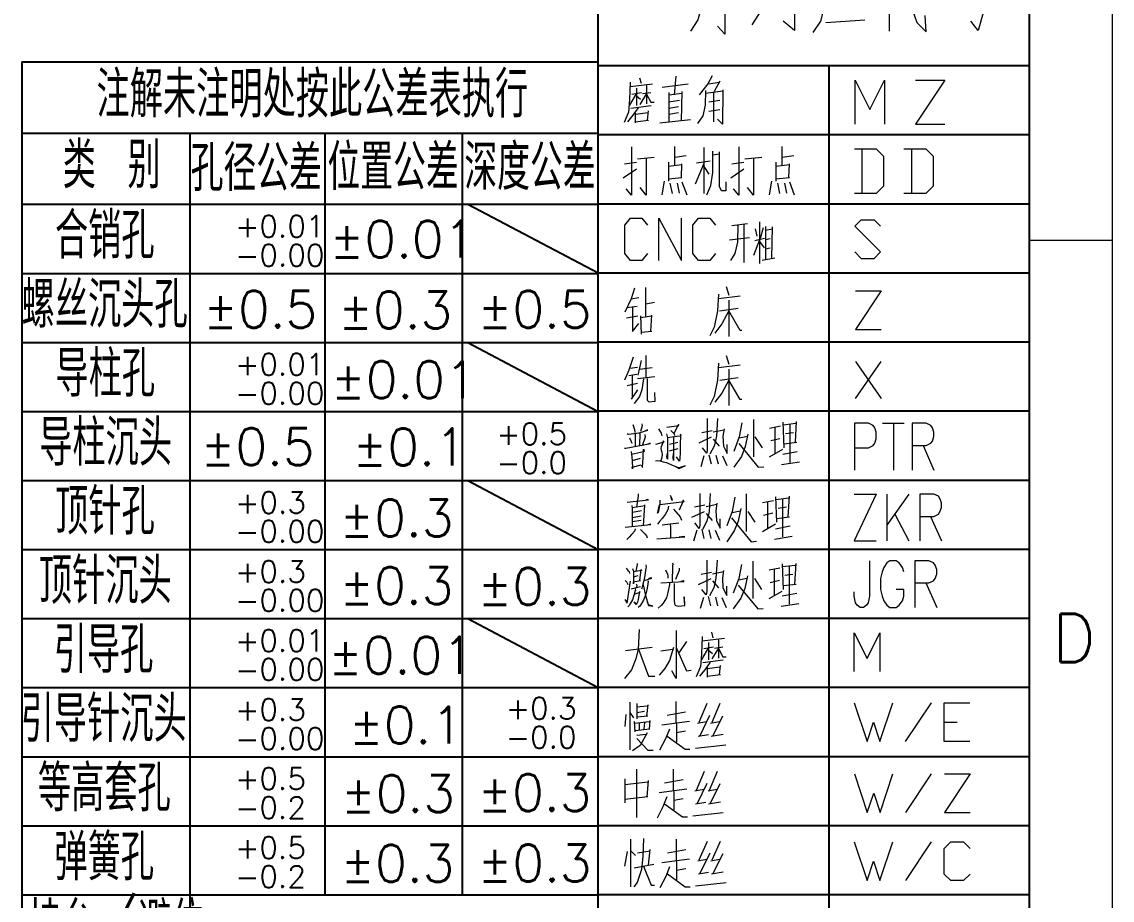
# Model space of a CAD drawing. Header units: millimetres. Extents: x 88508 to 142116, y -5268 to 20283.
# Drawn here: x 98188.4 to 98254.6, y 10990.4 to 11043.7 of the extents above; entities that cross this region are included whole.
import ezdxf
from ezdxf.enums import TextEntityAlignment as Align

# ---------------------------------------------------------------- set-up
doc = ezdxf.new("R2010")
doc.units = ezdxf.units.MM
doc.styles.add('chinesef_fs', font='simplex.shx', dxfattribs={"bigfont": 'gbcbig.shx'})
doc.styles.add('GBENOR_', font='gbenor.shx', dxfattribs={"bigfont": 'gbcbig'})
doc.styles.get("Standard").update_dxf_attribs({"font": 'txt.shx', "width": 0.85, "bigfont": 'ctxt.shx'})
doc.styles.add('TXT', font='txt.shx', dxfattribs={"width": 0.8, "bigfont": 'ctxt.shx'})

# ---------------------------------------------------------------- blocks, each defined once
blk = doc.blocks.new('*u7603')
for p, q in [((0, 0), (0, 101.417)), ((31.699, 101.417), (31.699, 0)), ((0, 91.455), (31.699, 91.455)), ((16.959, 91.455), (16.959, 0)), ((0, 86.374), (31.699, 86.374)), ((0, 81.293), (31.699, 81.293)), ((0, 76.213), (31.699, 76.213)), ((0, 71.132), (31.699, 71.132)), ((0, 66.051), (31.699, 66.051)), ((0, 60.97), (31.699, 60.97)), ((0, 55.889), (31.699, 55.889)), ((0, 50.808), (31.699, 50.808)), ((0, 45.728), (31.699, 45.728)), ((0, 40.647), (31.699, 40.647)), ((0, 35.566), (31.699, 35.566)), ((0, 30.485), (31.699, 30.485))]:
    blk.add_line(p, q)
at = {"color": 92, "lineweight": 18}
for points in [[(14.432, 98.689), (14.432, 94.033), (13.614, 94.714)], [(7.885, 98.01), (7.748, 96.387), (7.339, 94.818), (6.793, 93.981)], [(13.068, 97.904), (12.455, 96.231), (11.295, 94.452)], [(16.888, 97.904), (16.751, 96.283), (16.342, 94.714), (15.796, 93.876)], [(21.389, 97.277), (21.389, 93.981)], [(22.753, 96.597), (23.435, 94.609), (24.117, 93.929), (24.049, 95.131)], [(28.619, 96.492), (27.937, 94.033), (27.392, 94.714)], [(9.317, 95.812), (9.317, 93.771), (8.772, 94.347)], [(16.751, 94.609), (19.616, 94.818)], [(5.712, 90.665), (5.592, 89.308)], [(8.384, 90.705), (8.065, 90.106), (7.426, 89.308)], [(2.362, 90.226), (2.322, 88.949), (2.242, 87.991)], [(2.362, 89.907), (3.997, 90.106)], [(2.84, 89.787), (2.84, 88.51)], [(3.04, 90.545), (3.159, 90.146)], [(3.558, 89.986), (3.558, 88.63)], [(4.715, 89.867), (6.629, 90.106)], [(8.144, 90.106), (8.902, 90.226)], [(8.942, 90.306), (8.543, 89.548)], [(18.902, 87.133), (18.902, 90.377), (19.982, 88.214), (21.063, 90.377), (21.063, 87.133)], [(23.325, 90.374), (25.486, 90.374), (23.325, 87.13), (25.486, 87.13)], [(2.84, 89.428), (2.322, 88.55)], [(2.481, 89.348), (3.199, 89.468)], [(2.84, 89.228), (3.119, 88.989)], [(3.558, 89.388), (3.08, 88.59)], [(3.279, 89.388), (3.877, 89.468)], [(3.558, 89.348), (3.877, 88.749), (4.116, 88.749)], [(5.193, 89.468), (5.193, 87.313)], [(5.193, 89.308), (6.15, 89.428)], [(6.15, 89.548), (6.111, 87.393)], [(7.905, 89.627), (7.865, 88.55), (7.706, 87.752), (7.307, 87.193)], [(7.905, 89.428), (9.181, 89.587)], [(8.503, 87.313), (8.503, 89.468)], [(9.181, 89.667), (9.141, 87.153), (8.782, 87.512)], [(2.96, 88.35), (2.561, 87.792), (2.162, 87.313)], [(2.401, 88.31), (3.917, 88.51)], [(5.193, 88.789), (5.991, 88.909)], [(5.193, 88.31), (5.911, 88.43)], [(8.144, 88.789), (8.942, 88.909)], [(8.942, 88.191), (8.144, 88.071)], [(2.242, 88.031), (1.923, 87.273)], [(2.721, 87.872), (3.678, 87.991)], [(2.721, 87.951), (2.721, 87.233)], [(2.721, 87.313), (3.718, 87.432)], [(3.638, 87.432), (3.718, 88.111)], [(4.555, 87.233), (6.788, 87.472)], [(5.193, 87.872), (5.911, 87.991)], [(2.458, 85.464), (2.458, 81.912), (2.059, 82.391)], [(5.649, 84.067), (5.649, 85.504)], [(7.802, 82.032), (7.802, 85.424)], [(8.002, 81.952), (8.281, 82.631), (8.44, 83.589), (8.44, 85.145)], [(9.397, 82.91), (9.397, 82.232), (9.079, 82.232), (8.919, 82.551), (8.919, 85.105)], [(10.355, 85.464), (10.355, 81.912), (9.956, 82.391)], [(13.545, 84.067), (13.545, 85.504)], [(18.846, 82.069), (20.467, 82.069), (21.008, 82.61), (21.008, 84.773), (20.467, 85.314), (18.846, 85.314)], [(19.386, 85.314), (19.386, 82.069)], [(22.489, 82.069), (24.11, 82.069), (24.651, 82.61), (24.651, 84.773), (24.11, 85.314), (22.489, 85.314)], [(23.03, 85.314), (23.03, 82.069)], [(1.94, 84.227), (2.817, 84.347)], [(2.897, 84.586), (4.133, 84.706)], [(3.535, 84.586), (3.535, 81.912), (3.096, 82.471)], [(5.17, 84.347), (5.17, 82.95)], [(5.649, 84.706), (6.486, 84.826)], [(6.127, 83.23), (6.167, 84.227)], [(7.164, 82.751), (7.802, 84.267)], [(8.241, 84.426), (7.244, 84.267)], [(8.919, 84.945), (8.44, 84.866)], [(9.836, 84.227), (10.713, 84.347)], [(10.793, 84.586), (12.03, 84.706)], [(11.431, 84.586), (11.431, 81.912), (10.993, 82.471)], [(13.067, 84.347), (13.067, 82.95)], [(13.545, 84.706), (14.382, 84.826)], [(14.024, 83.23), (14.063, 84.227)], [(1.86, 83.189), (2.817, 83.868)], [(6.167, 84.147), (5.17, 84.027)], [(8.161, 83.469), (7.802, 84.027)], [(9.756, 83.189), (10.713, 83.868)], [(14.063, 84.147), (13.067, 84.027)], [(4.851, 82.95), (4.692, 81.952)], [(5.17, 83.11), (6.167, 83.23)], [(5.29, 82.79), (5.449, 82.032)], [(5.808, 82.79), (5.968, 82.072)], [(6.167, 82.91), (6.526, 81.952)], [(12.748, 82.95), (12.588, 81.952)], [(13.067, 83.11), (14.063, 83.23)], [(13.186, 82.79), (13.346, 82.032)], [(13.704, 82.79), (13.864, 82.072)], [(14.063, 82.91), (14.422, 81.952)], [(3.633, 77.626), (3.215, 77.104), (2.381, 77.104), (1.964, 77.626), (1.964, 79.713), (2.381, 80.235), (3.215, 80.235), (3.633, 79.713)], [(4.467, 77.104), (4.467, 80.235), (6.136, 77.104), (6.136, 80.235)], [(8.638, 77.626), (8.221, 77.104), (7.387, 77.104), (6.97, 77.626), (6.97, 79.713), (7.387, 80.235), (8.221, 80.235), (8.638, 79.713)], [(10.273, 79.763), (10.245, 78.451), (10.052, 77.622), (9.748, 77.104)], [(9.831, 79.694), (10.991, 79.832)], [(10.715, 79.763), (10.715, 76.966)], [(11.543, 79.452), (11.681, 78.9)], [(11.874, 79.97), (11.874, 76.897)], [(12.15, 79.521), (11.929, 78.727)], [(12.316, 79.625), (12.316, 77.208)], [(12.316, 79.349), (12.813, 79.452)], [(12.785, 77.277), (12.813, 79.59)], [(18.876, 77.741), (19.349, 77.268), (20.294, 77.268), (20.767, 77.741), (18.876, 79.634), (19.349, 80.107), (20.294, 80.107), (20.767, 79.634)], [(9.666, 78.624), (11.129, 78.796)], [(11.874, 78.624), (11.432, 77.484)], [(11.515, 78.589), (12.233, 78.762)], [(12.316, 78.658), (12.647, 78.727)], [(11.874, 78.52), (12.205, 78.037)], [(12.316, 77.967), (12.647, 78.037)], [(12.067, 77.139), (13.006, 77.312)], [(2.687, 75.082), (2.448, 74.284), (1.97, 73.327)], [(3.525, 73.007), (3.525, 75.122)], [(8.856, 74.643), (8.776, 73.406), (8.537, 72.209), (8.218, 71.571)], [(9.414, 75.202), (9.613, 74.563)], [(18.918, 74.891), (20.809, 74.891), (18.918, 72.052), (20.809, 72.052)], [(2.129, 73.646), (2.887, 73.765)], [(2.448, 74.284), (3.007, 74.404)], [(3.525, 73.925), (4.163, 74.045)], [(8.856, 74.324), (10.451, 74.524)], [(9.613, 74.204), (9.613, 71.531)], [(2.089, 72.888), (2.927, 73.047)], [(2.528, 73.686), (2.528, 71.89), (3.007, 72.488)], [(3.126, 72.927), (3.964, 73.047)], [(3.126, 73.047), (3.166, 71.69)], [(3.884, 71.93), (3.964, 73.087)], [(10.57, 71.97), (10.451, 71.97), (9.613, 73.406), (9.095, 72.448), (8.577, 71.77)], [(8.935, 73.406), (10.291, 73.606)], [(3.166, 71.85), (3.964, 71.93)], [(2.574, 69.998), (2.255, 69.04), (1.936, 68.322)], [(3.172, 69.758), (2.933, 68.681)], [(3.531, 68.521), (3.531, 70.118)], [(9.42, 70.118), (9.62, 69.479)], [(2.335, 69.2), (2.893, 69.28)], [(3.053, 69.12), (3.97, 69.24)], [(8.862, 69.559), (8.782, 68.322), (8.543, 67.125), (8.224, 66.486)], [(8.862, 69.24), (10.457, 69.439)], [(9.62, 69.12), (9.62, 66.446)], [(18.913, 66.972), (20.814, 69.689)], [(18.913, 69.689), (20.814, 66.972)], [(2.853, 68.721), (2.255, 68.641)], [(2.534, 67.085), (2.534, 68.641)], [(3.332, 68.402), (3.212, 67.603), (3.053, 67.125), (2.654, 66.606)], [(4.169, 68.561), (2.893, 68.402)], [(3.611, 68.442), (3.611, 66.845), (3.731, 66.726), (4.209, 66.765), (4.169, 67.404)], [(10.577, 66.885), (10.457, 66.885), (9.62, 68.322), (9.101, 67.364), (8.583, 66.686)], [(8.942, 68.322), (10.297, 68.521)], [(2.135, 67.923), (2.893, 68.082)], [(2.454, 66.925), (2.933, 67.603)], [(2.56, 65.043), (2.693, 64.691), (2.712, 64.474)], [(3.224, 65.097), (3.243, 64.962), (3.11, 64.528)], [(5.062, 64.853), (5.934, 64.989), (5.915, 65.043), (5.574, 64.393), (5.346, 64.61), (5.593, 64.366), (5.63, 64.257)], [(8.029, 65.502), (8.029, 63.188), (7.989, 62.948), (7.67, 63.348)], [(8.786, 65.502), (8.707, 64.185), (8.547, 63.467), (8.228, 62.868)], [(10.581, 65.183), (10.382, 64.146), (9.983, 63.068)], [(11.418, 65.422), (11.418, 62.669)], [(12.615, 64.784), (13.412, 64.944)], [(13.572, 65.223), (13.652, 63.348)], [(13.612, 65.024), (14.529, 65.143)], [(14.091, 65.063), (14.091, 62.27)], [(14.569, 65.263), (14.489, 63.746)], [(18.846, 63.344), (19.878, 63.344), (20.221, 63.508), (20.336, 63.672), (20.451, 63.999), (20.451, 64.491), (20.336, 64.819), (20.221, 64.983), (19.878, 65.146), (18.846, 65.146), (18.846, 61.706)], [(20.909, 65.146), (22.513, 65.146)], [(21.711, 65.146), (21.711, 61.706)], [(23.086, 63.508), (24.118, 63.508), (24.462, 63.672), (24.576, 63.836), (24.691, 64.164), (24.691, 64.491), (24.576, 64.819), (24.462, 64.983), (24.118, 65.146), (23.086, 65.146), (23.086, 61.706)], [(2.144, 64.393), (2.219, 64.339), (2.238, 64.339), (3.015, 64.447), (3.659, 64.637), (3.584, 64.637), (3.432, 64.555)], [(2.731, 64.42), (2.731, 63.445)], [(3.072, 64.42), (3.053, 63.499)], [(3.451, 64.311), (3.47, 64.122), (3.262, 63.553)], [(4.437, 64.745), (4.645, 64.42), (4.702, 64.23)], [(5.043, 64.366), (5.1, 64.068), (5.1, 62.849), (5.1, 62.497), (5.062, 62.686), (5.1, 62.957)], [(5.1, 64.095), (5.441, 64.149), (5.782, 64.203), (6.104, 64.23), (6.066, 64.339), (6.047, 63.499), (6.028, 62.984), (6.009, 62.551), (5.99, 62.361), (5.763, 62.686)], [(5.536, 64.122), (5.536, 63.445), (5.554, 62.795), (5.554, 62.768), (5.554, 62.415), (5.517, 62.605), (5.554, 62.93)], [(7.43, 63.707), (8.348, 64.146)], [(7.63, 64.465), (8.388, 64.624)], [(8.467, 64.505), (9.265, 64.664)], [(9.265, 64.744), (9.185, 64.185), (9.225, 63.467), (9.504, 62.909), (9.504, 63.587)], [(11.02, 64.345), (10.82, 63.427), (10.541, 62.709), (9.983, 61.911)], [(10.382, 64.066), (10.98, 64.185)], [(11.538, 64.146), (12.056, 63.348)], [(13.014, 62.909), (13.014, 64.864)], [(13.772, 64.385), (14.369, 64.465)], [(1.935, 63.309), (1.992, 63.309), (2.049, 63.309), (3.868, 63.661), (3.773, 63.661), (3.603, 63.58)], [(2.314, 64.068), (2.447, 63.797), (2.485, 63.688)], [(4.247, 63.607), (4.853, 63.77), (4.797, 63.824), (4.74, 63.661), (4.645, 63.418), (4.626, 63.309), (4.645, 63.174), (4.702, 63.011), (4.721, 62.822), (4.664, 62.551), (4.626, 62.388)], [(5.251, 63.607), (5.858, 63.743)], [(8.467, 63.986), (8.906, 63.467)], [(10.342, 63.667), (11.777, 61.911), (12.176, 61.951)], [(12.695, 63.866), (13.373, 64.026)], [(13.652, 63.627), (14.609, 63.746)], [(23.889, 63.508), (24.691, 61.706)], [(2.428, 63.065), (2.428, 63.038), (2.466, 62.876), (2.504, 62.415), (2.523, 61.792), (2.504, 61.928), (3.167, 62.09), (3.262, 61.901), (3.281, 62.009), (3.3, 62.172), (3.337, 63.228), (3.394, 63.12), (3.337, 63.038), (2.466, 62.849)], [(2.523, 62.415), (3.11, 62.578)], [(5.251, 63.12), (5.896, 63.282)], [(7.789, 62.749), (7.55, 61.951)], [(8.148, 62.829), (8.308, 62.15)], [(8.667, 62.789), (8.826, 62.15)], [(9.145, 62.749), (9.464, 62.031)], [(12.615, 62.669), (13.572, 63.228)], [(13.572, 62.868), (14.649, 63.068)], [(4.228, 62.388), (4.38, 62.415), (4.55, 62.388), (4.797, 62.307), (5.043, 62.253), (5.403, 62.09), (5.725, 61.955), (5.971, 61.819), (6.407, 62.009), (5.971, 61.873), (5.763, 61.928)], [(13.492, 62.11), (14.808, 62.31)], [(2.145, 59.348), (3.718, 59.511), (3.661, 59.538), (3.548, 59.511)], [(2.96, 59.944), (2.96, 59.809), (2.828, 58.969)], [(4.533, 59.484), (4.533, 59.294), (4.514, 59.104), (4.476, 58.834), (4.419, 58.59), (4.381, 58.536), (4.419, 58.671), (4.457, 58.861), (4.514, 59.132)], [(4.533, 59.159), (6.333, 59.402), (6.257, 59.484), (6.22, 59.321), (5.954, 58.752)], [(5.291, 59.863), (5.424, 59.592), (5.443, 59.457), (5.386, 59.673)], [(7.484, 59.968), (7.484, 57.654), (7.444, 57.414), (7.125, 57.814)], [(8.242, 59.968), (8.162, 58.652), (8.003, 57.933), (7.684, 57.335)], [(10.055, 59.706), (9.855, 58.668), (9.456, 57.591)], [(10.892, 59.945), (10.892, 57.192)], [(12.088, 59.307), (12.886, 59.466)], [(12.487, 57.431), (12.487, 59.386)], [(13.045, 59.746), (13.125, 57.87)], [(13.085, 59.546), (14.003, 59.666)], [(13.564, 59.586), (13.564, 56.793)], [(14.043, 59.786), (13.963, 58.269)], [(18.831, 59.937), (20.436, 59.937), (18.831, 56.497), (20.436, 56.497)], [(21.238, 59.937), (21.238, 56.497)], [(22.842, 59.937), (21.238, 57.643)], [(23.645, 58.299), (24.676, 58.299), (25.02, 58.463), (25.134, 58.626), (25.249, 58.954), (25.249, 59.282), (25.134, 59.609), (25.02, 59.773), (24.676, 59.937), (23.645, 59.937), (23.645, 56.497)], [(2.487, 59.104), (2.505, 58.888), (2.505, 57.533)], [(2.505, 58.942), (3.472, 59.104), (3.415, 59.132), (3.32, 57.614)], [(3.188, 58.698), (2.524, 58.59)], [(5.177, 59.05), (5.14, 58.779), (4.931, 58.427), (4.704, 58.129), (4.514, 57.912), (4.363, 57.723)], [(5.537, 58.834), (6.03, 58.265), (6.125, 58.021)], [(6.904, 58.229), (7.821, 58.668)], [(7.103, 58.988), (7.861, 59.147)], [(7.941, 59.027), (8.738, 59.187)], [(7.941, 58.508), (8.38, 57.99)], [(8.738, 59.267), (8.659, 58.708), (8.699, 57.99), (8.978, 57.431), (8.978, 58.11)], [(10.493, 58.868), (10.294, 57.95), (10.015, 57.232), (9.456, 56.434)], [(9.855, 58.588), (10.453, 58.708)], [(11.012, 58.668), (11.53, 57.87)], [(12.168, 58.389), (12.846, 58.549)], [(13.245, 58.908), (13.843, 58.988)], [(1.994, 57.506), (3.889, 57.696), (3.832, 57.723), (3.699, 57.669)], [(3.169, 57.994), (2.505, 57.885)], [(2.524, 58.21), (3.169, 58.346)], [(4.704, 57.669), (5.935, 57.831)], [(5.291, 57.723), (5.329, 57.533), (5.329, 56.748)], [(9.815, 58.189), (11.251, 56.434), (11.65, 56.473)], [(12.088, 57.192), (13.045, 57.75)], [(13.125, 58.149), (14.082, 58.269)], [(21.811, 58.463), (22.842, 56.497)], [(24.447, 58.299), (25.249, 56.497)], [(2.733, 57.371), (2.714, 57.262), (2.695, 57.235), (2.467, 56.964), (2.297, 56.775), (2.108, 56.585)], [(3.131, 57.344), (3.32, 57.127), (3.472, 56.991), (3.567, 56.856), (3.623, 56.721)], [(7.263, 57.271), (7.024, 56.473)], [(7.622, 57.351), (7.781, 56.673)], [(8.14, 57.312), (8.3, 56.673)], [(8.619, 57.271), (8.938, 56.553)], [(13.045, 57.391), (14.122, 57.591)], [(4.325, 56.639), (6.39, 56.802), (6.295, 56.829), (5.973, 56.775)], [(12.966, 56.633), (14.282, 56.832)], [(2.883, 54.835), (2.883, 54.753), (2.769, 54.266)], [(3.508, 54.726), (3.527, 54.591), (3.508, 54.483), (3.413, 53.805), (3.338, 53.48), (3.281, 53.209), (3.224, 53.02), (3.205, 52.938)], [(5.46, 54.862), (5.517, 54.726), (5.498, 54.781), (5.479, 54.672), (5.46, 53.453)], [(7.988, 55.079), (7.988, 52.765), (7.948, 52.525), (7.629, 52.924)], [(8.745, 55.079), (8.666, 53.762), (8.506, 53.044), (8.187, 52.445)], [(10.54, 54.76), (10.341, 53.722), (9.942, 52.645)], [(11.378, 54.999), (11.378, 52.246)], [(12.574, 54.361), (13.372, 54.52)], [(13.531, 54.8), (13.611, 52.924)], [(13.571, 54.6), (14.488, 54.72)], [(14.05, 54.64), (14.05, 51.847)], [(14.528, 54.84), (14.448, 53.323)], [(19.965, 55.039), (19.965, 52.418), (19.851, 51.927), (19.736, 51.763), (19.507, 51.599), (19.278, 51.599), (19.049, 51.763), (18.934, 51.927), (18.819, 52.418), (18.819, 52.746)], [(22.487, 54.22), (22.372, 54.548), (22.143, 54.876), (21.914, 55.039), (21.455, 55.039), (21.226, 54.876), (20.997, 54.548), (20.882, 54.22), (20.768, 53.729), (20.768, 52.91), (20.882, 52.418), (20.997, 52.091), (21.226, 51.763), (21.455, 51.599), (21.914, 51.599), (22.143, 51.763), (22.372, 52.091), (22.487, 52.418), (22.487, 52.91), (21.914, 52.91)], [(23.289, 53.401), (24.32, 53.401), (24.664, 53.565), (24.778, 53.729), (24.893, 54.057), (24.893, 54.384), (24.778, 54.712), (24.664, 54.876), (24.32, 55.039), (23.289, 55.039), (23.289, 51.599)], [(2.068, 54.483), (2.22, 54.293), (2.295, 54.239), (2.314, 54.103)], [(2.542, 54.456), (2.599, 54.266), (2.599, 53.832), (2.599, 53.345), (2.599, 53.48), (3.11, 53.589), (3.072, 53.589), (3.167, 54.401), (3.186, 54.32), (2.617, 54.212)], [(2.617, 53.86), (2.959, 53.941)], [(3.394, 53.589), (3.944, 53.751), (3.868, 53.778), (3.716, 53.697)], [(4.948, 54.374), (5.1, 54.049), (5.119, 53.914), (5.138, 53.751)], [(5.972, 54.483), (5.972, 54.32), (5.706, 53.643)], [(7.389, 53.283), (8.307, 53.722)], [(7.589, 54.042), (8.347, 54.201)], [(8.426, 54.081), (9.224, 54.241)], [(9.224, 54.321), (9.144, 53.762), (9.184, 53.044), (9.463, 52.485), (9.463, 53.164)], [(10.979, 53.922), (10.779, 53.004), (10.5, 52.286), (9.942, 51.488)], [(10.341, 53.642), (10.939, 53.762)], [(11.497, 53.722), (12.016, 52.924)], [(12.973, 52.485), (12.973, 54.441)], [(13.731, 53.962), (14.329, 54.042)], [(1.973, 52.18), (2.144, 51.909), (2.39, 53.534)], [(1.992, 53.589), (2.125, 53.453), (2.163, 53.372), (2.182, 53.291)], [(2.731, 52.993), (2.75, 52.857), (2.731, 52.857), (2.636, 52.478), (2.523, 52.153), (2.39, 51.909), (2.295, 51.747), (2.2, 51.638)], [(2.447, 52.966), (3.11, 53.128)], [(2.807, 53.345), (2.845, 53.236), (2.826, 53.074)], [(3.66, 53.589), (3.679, 53.507), (3.641, 53.155), (3.584, 52.884), (3.508, 52.613), (3.432, 52.37), (3.338, 52.126), (3.205, 51.882), (3.072, 51.692), (2.94, 51.584)], [(3.319, 53.263), (3.489, 52.478), (3.716, 51.747), (4.02, 51.692), (3.716, 51.801), (3.641, 51.99)], [(5.251, 53.399), (5.251, 53.291), (5.138, 52.695), (5.024, 52.316), (4.91, 52.099), (4.778, 51.909), (4.645, 51.747), (4.418, 51.557)], [(4.607, 53.399), (6.332, 53.507), (6.256, 53.562), (6.085, 53.507)], [(5.593, 53.372), (5.593, 53.128), (5.593, 52.099), (5.611, 51.855), (5.668, 51.774), (5.782, 51.72), (5.915, 51.692), (6.142, 51.72), (6.388, 51.747), (6.332, 52.37), (6.35, 51.747)], [(8.426, 53.563), (8.865, 53.044)], [(10.301, 53.244), (11.737, 51.488), (12.135, 51.527)], [(12.654, 53.443), (13.332, 53.603)], [(13.611, 53.204), (14.568, 53.323)], [(24.091, 53.401), (24.893, 51.599)], [(2.693, 52.613), (2.731, 52.613), (3.091, 52.722), (3.053, 52.776), (2.996, 52.505), (2.94, 52.18), (2.902, 51.99), (2.845, 51.882), (2.807, 51.828), (2.655, 52.018), (2.826, 51.855)], [(7.749, 52.326), (7.509, 51.527)], [(8.107, 52.405), (8.267, 51.727)], [(8.626, 52.366), (8.785, 51.727)], [(9.105, 52.326), (9.424, 51.607)], [(12.574, 52.246), (13.531, 52.805)], [(13.531, 52.445), (14.608, 52.645)], [(13.451, 51.687), (14.767, 51.887)], [(3.026, 49.974), (2.947, 48.538), (2.787, 47.819), (2.468, 47.021), (1.949, 46.383)], [(5.738, 49.894), (5.738, 46.383), (5.419, 46.941)], [(8.331, 49.775), (8.45, 49.376)], [(18.829, 46.89), (18.829, 49.729), (19.775, 47.837), (20.72, 49.729), (20.72, 46.89)], [(6.496, 49.096), (5.938, 48.258)], [(7.652, 49.455), (7.613, 48.178), (7.533, 47.221)], [(7.652, 49.136), (9.288, 49.336)], [(8.131, 49.016), (8.131, 47.739)], [(8.849, 49.216), (8.849, 47.859)], [(3.983, 48.657), (2.029, 48.418)], [(2.986, 48.538), (3.704, 46.542), (4.183, 46.542)], [(5.539, 48.657), (5.26, 47.7), (4.901, 47.101), (4.502, 46.622)], [(4.622, 48.418), (5.499, 48.538)], [(5.738, 48.657), (6.496, 46.941), (6.855, 46.981)], [(8.131, 48.657), (7.613, 47.779)], [(7.772, 48.578), (8.49, 48.697)], [(8.131, 48.458), (8.41, 48.218)], [(8.849, 48.617), (8.37, 47.819)], [(8.57, 48.617), (9.168, 48.697)], [(8.849, 48.578), (9.168, 47.979), (9.407, 47.979)], [(8.251, 47.58), (7.852, 47.021), (7.453, 46.542)], [(7.692, 47.54), (9.208, 47.739)], [(8.928, 46.662), (9.008, 47.34)], [(7.533, 47.261), (7.214, 46.502)], [(8.011, 47.101), (8.969, 47.221)], [(8.011, 47.181), (8.011, 46.463)], [(8.011, 46.542), (9.008, 46.662)], [(2.334, 44.643), (2.334, 41.132)], [(2.852, 44.524), (2.852, 43.406)], [(2.852, 44.284), (3.61, 44.364)], [(3.65, 44.444), (3.57, 43.606)], [(5.724, 44.683), (5.724, 43.127)], [(7.997, 44.524), (7.398, 43.127)], [(8.954, 44.524), (8.356, 43.127)], [(18.828, 44.579), (19.774, 41.74), (20.247, 43.159), (20.72, 41.74), (21.665, 44.579)], [(22.611, 41.74), (24.502, 44.579)], [(27.339, 41.74), (25.448, 41.74), (25.448, 44.579), (27.339, 44.579)], [(2.054, 43.726), (1.975, 42.848)], [(2.334, 43.885), (2.613, 43.486)], [(2.852, 43.885), (3.411, 43.965)], [(3.65, 43.606), (2.852, 43.526)], [(3.809, 43.287), (3.769, 42.648)], [(5.085, 43.686), (6.441, 43.925)], [(8.196, 43.646), (7.478, 42.169)], [(9.153, 43.606), (8.435, 42.169)], [(2.732, 42.449), (2.693, 43.207)], [(2.693, 43.087), (3.769, 43.207)], [(3.809, 42.648), (2.732, 42.529)], [(3.052, 42.608), (3.052, 43.127)], [(3.411, 43.127), (3.371, 42.648)], [(5.245, 42.648), (4.966, 41.93), (4.527, 41.092)], [(4.687, 42.968), (6.72, 43.247)], [(5.763, 43.047), (5.763, 41.691)], [(5.763, 42.409), (6.441, 42.529)], [(7.319, 43.087), (7.957, 43.207)], [(8.276, 43.087), (8.914, 43.207)], [(25.448, 43.159), (26.393, 43.159)], [(3.61, 42.369), (3.091, 41.451), (2.533, 41.052)], [(2.852, 42.209), (3.57, 42.289)], [(2.852, 41.97), (3.65, 41.092), (4.048, 41.092)], [(5.085, 42.13), (6.402, 41.172), (6.76, 41.172)], [(7.359, 42.13), (8.116, 42.249)], [(8.316, 42.13), (9.193, 42.289)], [(7.159, 41.251), (9.392, 41.491)], [(2.82, 39.702), (2.82, 36.15)], [(5.531, 39.702), (5.531, 38.146)], [(7.805, 39.542), (7.206, 38.146)], [(8.762, 39.542), (8.163, 38.146)], [(18.844, 39.367), (19.79, 36.528), (20.262, 37.947), (20.735, 36.528), (21.681, 39.367)], [(22.626, 36.528), (24.517, 39.367)], [(25.463, 39.367), (27.354, 39.367), (25.463, 36.528), (27.354, 36.528)], [(1.982, 38.984), (1.982, 37.228)], [(1.982, 38.585), (3.657, 38.784)], [(3.697, 38.864), (3.577, 37.667)], [(4.893, 38.704), (6.249, 38.944)], [(8.004, 38.664), (7.286, 37.188)], [(8.961, 38.624), (8.243, 37.188)], [(4.495, 37.986), (6.528, 38.265)], [(5.571, 38.066), (5.571, 36.709)], [(7.127, 38.106), (7.765, 38.225)], [(8.084, 38.106), (8.722, 38.225)], [(3.657, 37.667), (1.982, 37.467)], [(5.053, 37.667), (4.774, 36.948), (4.335, 36.11)], [(4.893, 37.148), (6.209, 36.19), (6.568, 36.19)], [(5.571, 37.427), (6.249, 37.547)], [(7.167, 37.148), (7.924, 37.268)], [(8.124, 37.148), (9.001, 37.308)], [(6.967, 36.27), (9.2, 36.509)], [(2.388, 34.559), (2.388, 31.048)], [(3.345, 34.599), (3.305, 33.282), (3.185, 32.324), (2.866, 31.367), (2.627, 31.048)], [(5.738, 34.559), (5.738, 33.003)], [(2.747, 33.362), (2.388, 33.721)], [(3.824, 33.681), (2.906, 33.522)], [(3.704, 32.644), (3.824, 33.801)], [(5.1, 33.561), (6.456, 33.801)], [(8.011, 34.399), (7.413, 33.003)], [(8.968, 34.399), (8.37, 33.003)], [(18.831, 34.354), (19.777, 31.515), (20.25, 32.934), (20.722, 31.515), (21.668, 34.354)], [(22.613, 31.515), (24.505, 34.354)], [(27.342, 31.988), (26.869, 31.515), (25.923, 31.515), (25.45, 31.988), (25.45, 33.88), (25.923, 34.354), (26.869, 34.354), (27.342, 33.88)], [(2.149, 33.641), (1.949, 32.564)], [(4.701, 32.843), (6.735, 33.123)], [(5.778, 32.923), (5.778, 31.566)], [(7.333, 32.963), (7.971, 33.083)], [(8.21, 33.522), (7.493, 32.045)], [(8.29, 32.963), (8.928, 33.083)], [(9.168, 33.482), (8.45, 32.045)], [(2.667, 32.444), (4.103, 32.723)], [(3.345, 32.564), (3.903, 31.167), (4.143, 31.167)], [(5.259, 32.524), (4.98, 31.806), (4.542, 30.968)], [(5.778, 32.285), (6.456, 32.404)], [(7.373, 32.005), (8.131, 32.125)], [(8.33, 32.005), (9.207, 32.165)], [(5.1, 32.005), (6.416, 31.048), (6.775, 31.048)], [(7.174, 31.127), (9.407, 31.367)]]:
    blk.add_lwpolyline(points, dxfattribs=at)
blk = doc.blocks.new('U40')
at = {"color": 254, "lineweight": 18}
for p, q in [((2530.21, 1783.49), (2530.21, 0)), ((2493.18, 1746.46), (2493.18, 37.03)), ((2493.18, 891.75), (2530.21, 891.75))]:
    blk.add_line(p, q, dxfattribs=at)
at = {"color": 254}
for p, q in [((2043.3, 971.55), (2043.3, 907.84)), ((2043.3, 971.55), (2118.53, 971.55)), ((2118.53, 971.55), (2300.61, 971.55)), ((2043.3, 939.69), (2118.53, 939.69)), ((2118.53, 907.84), (2118.53, 939.69)), ((2118.53, 939.69), (2300.61, 939.69)), ((2178.76, 599.34), (2178.76, 939.69)), ((2240.06, 599.34), (2240.06, 939.4)), ((2043.3, 907.84), (2118.53, 907.84)), ((2043.3, 907.84), (2043.3, 876.99)), ((2118.53, 876.99), (2118.53, 907.84)), ((2118.53, 907.84), (2188.81, 907.84)), ((2188.81, 907.84), (2242.48, 907.84)), ((2242.48, 907.84), (2300.61, 907.84)), ((2242.48, 907.84), (2300.61, 877.16)), ((2043.3, 876.99), (2118.53, 876.99)), ((2043.3, 876.99), (2043.3, 846.14)), ((2118.53, 846.14), (2118.53, 876.99)), ((2118.53, 876.99), (2188.81, 876.99)), ((2188.81, 876.99), (2242.48, 876.99)), ((2242.48, 876.99), (2300.61, 876.99)), ((2043.3, 846.14), (2118.53, 846.14)), ((2043.3, 846.14), (2043.3, 784.44)), ((2118.53, 784.71), (2118.53, 846.14)), ((2118.53, 846.14), (2188.81, 846.14)), ((2188.81, 846.14), (2242.48, 846.14)), ((2242.48, 846.14), (2300.61, 846.14)), ((2242.48, 846.14), (2300.61, 815.29)), ((2043.3, 815.29), (2118.53, 815.29)), ((2118.53, 815.29), (2188.81, 815.29)), ((2188.81, 815.29), (2242.48, 815.29)), ((2242.48, 815.29), (2300.61, 815.29)), ((2043.3, 784.44), (2043.3, 753.59)), ((2043.3, 784.44), (2300.61, 784.44)), ((2118.53, 753.59), (2118.53, 784.44)), ((2242.48, 784.44), (2300.61, 753.59)), ((2043.3, 753.59), (2118.53, 753.59)), ((2043.3, 753.59), (2043.3, 691.89)), ((2118.53, 753.59), (2188.81, 753.59)), ((2118.53, 722.74), (2118.53, 753.59)), ((2188.81, 753.59), (2242.48, 753.59)), ((2242.48, 753.59), (2300.61, 753.59)), ((2043.3, 722.74), (2118.53, 722.74)), ((2118.53, 722.74), (2188.81, 722.74)), ((2118.53, 661.04), (2118.53, 722.74)), ((2188.81, 722.74), (2242.48, 722.74)), ((2242.48, 722.74), (2300.61, 722.74)), ((2242.48, 722.74), (2300.61, 691.89)), ((2043.3, 691.89), (2118.53, 691.89)), ((2043.3, 691.89), (2043.3, 661.04)), ((2118.53, 691.89), (2188.81, 691.89)), ((2188.81, 691.89), (2242.48, 691.89)), ((2242.48, 691.89), (2300.61, 691.89)), ((2043.3, 661.04), (2043.3, 599.34)), ((2043.3, 661.04), (2118.53, 661.04)), ((2118.53, 630.19), (2118.53, 661.04)), ((2118.53, 661.04), (2188.81, 661.04)), ((2188.81, 661.04), (2242.48, 661.04)), ((2242.48, 661.04), (2300.61, 661.04)), ((2043.3, 630.19), (2118.53, 630.19)), ((2118.53, 414.24), (2118.53, 630.19)), ((2118.53, 630.19), (2188.81, 630.19)), ((2188.81, 630.19), (2242.48, 630.19)), ((2242.48, 630.19), (2300.61, 630.19)), ((2043.3, 599.34), (2300.61, 599.34)), ((2043.3, 599.34), (2043.3, 537.64))]:
    blk.add_line(p, q, dxfattribs=at)
at = {"xscale": 6.07528899666795, "yscale": 6.07528899666795, "zscale": 6.07528899666795}
blk.add_blockref('*u7603', (2300.61, 414.24), dxfattribs=at)
at = {"color": 92, "style": 'chinesef_fs'}
for s, height, p in [('注解未注明处按此公差表执行', 20.5961, (2076.67, 946.63)), ('类 别', 20.596, (2061.55, 915.02)), ('孔径公差', 20.35, (2118.69, 913.73)), ('位置公差', 20.35, (2179.8, 914.24)), ('深度公差', 20.35, (2240.92, 914.24)), ('合销孔', 20.596, (2058.09, 883.55)), ('螺丝沉头孔', 20.596, (2043.21, 852.7)), ('导柱孔', 20.596, (2058.32, 821.85)), ('导柱沉头', 20.596, (2051.05, 791)), ('顶针孔', 20.596, (2058.2, 760.27)), ('顶针沉头', 20.596, (2050.93, 729.3)), ('引导孔', 20.596, (2057.52, 698.45)), ('引导针沉头', 20.596, (2042.76, 667.6)), ('等高套孔', 20.596, (2050.48, 636.64)), ('弹簧孔', 20.596, (2057.86, 605.79)), ('挂台/避位', 20.596, (2046.15, 575.6))]:
    blk.add_text(s, height=height, dxfattribs=at).set_placement(p)
at = {"color": 92}
for s, height, p in [('+0.01', 9.681, (2138.62, 893.17)), ('±0.01', 16.5, (2180.71, 884)), ('-0.00', 9.681, (2138.62, 880.26)), ('±0.5', 16.5, (2124.3, 852.7)), ('±0.3', 16.5, (2184.58, 852.39)), ('±0.5', 16.5, (2246.85, 852.7)), ('+0.01', 9.681, (2138.62, 831.47)), ('±0.01', 16.5, (2181.33, 821.26)), ('-0.00', 9.681, (2138.62, 818.56)), ('+0.5', 9.681, (2255.25, 800.44)), ('±0.5', 16.5, (2123.14, 791.32)), ('±0.1', 16.5, (2191, 791.21)), ('-0.0', 9.681, (2255.25, 787.54)), ('+0.3', 9.681, (2138.62, 769.77)), ('±0.3', 16.5, (2185.14, 759.44)), ('-0.00', 9.681, (2138.62, 756.86)), ('+0.3', 9.681, (2138.62, 738.92)), ('±0.3', 16.5, (2185.12, 729.26)), ('±0.3', 16.5, (2246.81, 728.87)), ('-0.00', 9.681, (2138.62, 726.01)), ('+0.01', 9.681, (2138.62, 708.07)), ('±0.01', 16.5, (2180.1, 698.12)), ('-0.00', 9.681, (2138.62, 695.16)), ('+0.3', 9.681, (2138.62, 677.22)), ('+0.3', 9.681, (2259.47, 677.8)), ('±0.1', 16.5, (2189.38, 666.94)), ('-0.00', 9.681, (2138.62, 664.31)), ('-0.0', 9.681, (2259.47, 664.9)), ('+0.5', 9.681, (2138.62, 646.37)), ('±0.3', 16.5, (2185.8, 636.31)), ('±0.3', 16.5, (2246.72, 636.74)), ('-0.2', 9.681, (2138.62, 633.47)), ('+0.5', 9.681, (2138.62, 615.52)), ('±0.3', 16.5, (2185.55, 605.11)), ('±0.3', 16.5, (2246.82, 605.25)), ('-0.2', 9.681, (2138.62, 602.62))]:
    blk.add_text(s, height=height, dxfattribs=at).set_placement(p)
at = {"color": 92, "lineweight": 18}
blk.add_text('D', height=21.6, dxfattribs=at).set_placement((2503.42, 703.22))
at = {"lineweight": 18, "style": 'GBENOR_'}
blk.add_attdef('文档路径', (2125.95, 386.89), '', height=17.76, dxfattribs=at)
at = {"lineweight": 20, "style": 'TXT'}
for tag, height, p in [('18-**-**', 16.35, (1866.64, 256.17)), ('客户名称', 16.13, (1741.09, 133.98, 0)), ('料厚:', 16.13, (1741.26, 93.16, 0))]:
    blk.add_attdef(tag, text='', height=height, dxfattribs=at).set_placement(p, align=Align.MIDDLE)
for tag, p, height in [('88888', (1850.91, 207.46), 14.86), ('材质:', (1691.18, 167.99, 0), 16.13), ('核准', (1869.36, 127.52, 0), 16.13), ('设计', (1868.77, 88.3, 0), 16.13), ('绘图', (1868.24, 49.08, 0), 16.13)]:
    blk.add_attdef(tag, p, '', height=height, dxfattribs=at)
for tag, p, height, width in [('3', (2234.72, 206.9), 15.83, 0.7), ('4', (2234.72, 167.41), 15.83, 0.7), ('核准日期', (2041.07, 124.18, 0), 16.13, 0.68), ('设计日期', (2041.07, 84.45, 0), 16.13, 0.68), ('1', (2251.89, 85.86), 14.61, 0.7), ('绘图日期', (2040.91, 46.43, 0), 16.13, 0.68), ('2', (2234.96, 49.23), 14.61, 0.7)]:
    blk.add_attdef(tag, p, '', height=height, dxfattribs=dict(at, width=width))

msp = doc.modelspace()

# ---------------------------------------------------------------- block references
at = {"lineweight": 5, "ltscale": 3, "xscale": 0.1358040843903572, "yscale": 0.1358040843887496, "zscale": 0.1358040843889963}
msp.add_blockref('U40', (97910.941, 10909.301), dxfattribs=at)

doc.saveas('drawing.dxf')
